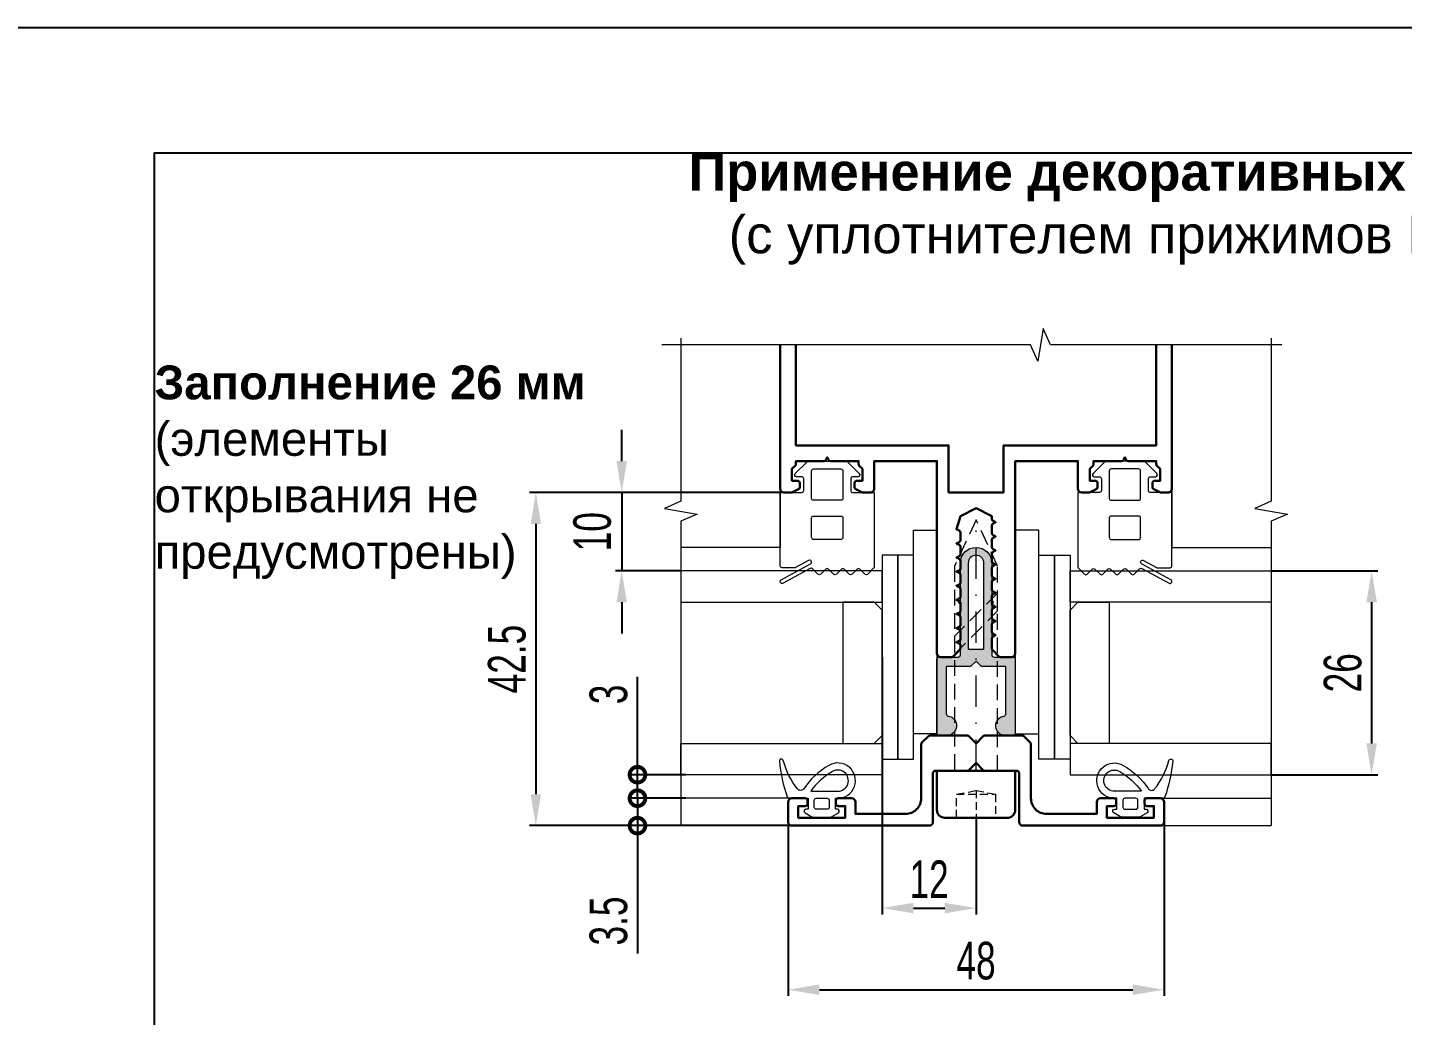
# Model space of a CAD drawing. Extents: x -37 to 8820, y -336 to 478.
# Drawn here: x 7569.9 to 7679.5, y 218.2 to 297 of the extents above; entities that cross this region are included whole.
import ezdxf

# ---------------------------------------------------------------- set-up
doc = ezdxf.new("R2010")
doc.units = 0
doc.header["$LTSCALE"] = 5
doc.linetypes.add('DASHDOT', pattern=[1, 0.5, -0.25, 0, -0.25])
doc.linetypes.add('HIDDEN', pattern=[0.375, 0.25, -0.125])
doc.layers.get('0').update_dxf_attribs({"linetype": 'CONTINUOUS', "lineweight": 30})
doc.layers.get('DEFPOINTS').update_dxf_attribs({"linetype": 'CONTINUOUS'})
for name, color, linetype, lineweight in [('1', 6, 'DASHDOT', 13), ('2', 3, 'HIDDEN', 13), ('3', 1, 'CONTINUOUS', 20), ('4', 160, 'CONTINUOUS', 18), ('Dimentions', 5, 'CONTINUOUS', 15), ('Glass', 5, 'CONTINUOUS', 20), ('Зигзаг', 1, 'CONTINUOUS', 15), ('Конструкции', 252, 'CONTINUOUS', 20), ('Подкладки', 1, 'CONTINUOUS', 20), ('Текстовый', 7, 'CONTINUOUS', 9), ('Уплотнители', 1, 'CONTINUOUS', 20), ('Штриховка', 1, 'CONTINUOUS', 5)]:
    doc.layers.add(name, color=color, linetype=linetype, lineweight=lineweight)
doc.layers.add('Скрытые', color=14, linetype='CONTINUOUS', plot=False)
doc.styles.add('3', font='RUSS.SHX', dxfattribs={"width": 0.7, "height": 3})
doc.styles.add('Каталожный', font='arial.ttf', dxfattribs={"height": 2.5})
doc.dimstyles.new('MX1_6', dxfattribs={"dimtxt": 3, "dimasz": 2.5, "dimexe": 0.5, "dimexo": 0, "dimgap": 0.8, "dimtad": 1, "dimlfac": 1.6, "dimdsep": 46, "dimtxsty": '3', "dimcen": 0, "dimclrd": 256, "dimclre": 256, "dimclrt": 256, "dimaunit": 1, "dimadec": 0, "dimazin": 0, "dimtfac": 1, "dimtmove": 0, "dimatfit": 1, "dimfxl": 1, "dimtvp": 1, "dimtolj": 1, "dimtzin": 0, "dimarcsym": 0})

# ---------------------------------------------------------------- blocks, each defined once
blk = doc.blocks.new('*D1075')
at = {"layer": 'DEFPOINTS', "color": 0, "linetype": 'Continuous', "transparency": 16777216}
for p in [(7669.069266161251, 253.6805151867728), (7669.069266161193, 237.4305151864154), (7677.076412672588, 237.4305151864154)]:
    blk.add_point(p, dxfattribs=at)
at = {"layer": 'Dimentions', "linetype": 'Continuous', "lineweight": -2, "transparency": 16777216}
for p, q in [((7669.069266161251, 253.6805151867728), (7677.576412672589, 253.6805151867728)), ((7677.076412672588, 251.1805151867728), (7677.076412672588, 239.9305151864154)), ((7669.069266161193, 237.4305151864154), (7677.576412672589, 237.4305151864154))]:
    blk.add_line(p, q, dxfattribs=at)
at = {"layer": 'Dimentions', "linetype": 'Continuous', "transparency": 16777216}
for points in [[(7676.659746005921, 251.1805151867728), (7677.493079339256, 251.1805151867728), (7677.076412672588, 253.6805151867728)], [(7676.659746005921, 239.9305151864154), (7677.493079339256, 239.9305151864154), (7677.076412672588, 237.4305151864154)]]:
    blk.add_solid(points, dxfattribs=at)
at = {"layer": 'Dimentions', "linetype": 'Continuous', "transparency": 16777216, "insert": (7674.776412672587, 245.5555151865919), "char_height": 3, "attachment_point": 5, "rotation": 90, "style": '3'}
blk.add_mtext('\\A1;26', dxfattribs=at)
blk = doc.blocks.new('*D1076')
at = {"layer": 'DEFPOINTS', "color": 0, "linetype": 'Continuous', "transparency": 16777216}
for p in [(7629.899151404611, 259.9305151867719), (7617.256969880942, 253.6805151867728), (7621.979036647968, 253.6805151867728)]:
    blk.add_point(p, dxfattribs=at)
at = {"layer": 'Dimentions', "linetype": 'Continuous', "lineweight": -2, "transparency": 16777216}
for p, q in [((7617.256969880942, 262.4305151867719), (7617.256969880942, 264.9305151867719)), ((7629.899151404611, 259.9305151867719), (7616.756969880942, 259.9305151867719)), ((7617.256969880942, 259.9305151867719), (7617.256969880942, 253.6805151867728)), ((7621.979036647968, 253.6805151867728), (7616.756969880942, 253.6805151867728)), ((7617.256969880942, 251.1805151867728), (7617.256969880942, 248.6805151867728))]:
    blk.add_line(p, q, dxfattribs=at)
at = {"layer": 'Dimentions', "linetype": 'Continuous', "transparency": 16777216}
for points in [[(7616.840303214274, 262.4305151867719), (7617.673636547609, 262.4305151867719), (7617.256969880942, 259.9305151867719)], [(7616.840303214274, 251.1805151867728), (7617.673636547609, 251.1805151867728), (7617.256969880942, 253.6805151867728)]]:
    blk.add_solid(points, dxfattribs=at)
at = {"layer": 'Dimentions', "linetype": 'Continuous', "transparency": 16777216, "insert": (7614.914112738084, 256.8055151867702), "char_height": 3, "attachment_point": 5, "rotation": 90, "style": '3'}
blk.add_mtext('\\A1;10', dxfattribs=at)
blk = doc.blocks.new('*D1077')
at = {"layer": 'DEFPOINTS', "color": 0, "linetype": 'Continuous', "transparency": 16777216}
for p in [(7619.987371581484, 259.9305151867719), (7610.409589917664, 233.3680151867737), (7621.979036647967, 233.3680151867737)]:
    blk.add_point(p, dxfattribs=at)
at = {"layer": 'Dimentions', "linetype": 'Continuous', "lineweight": -2, "transparency": 16777216}
for p, q in [((7619.987371581484, 259.9305151867719), (7609.909589917664, 259.9305151867719)), ((7610.409589917664, 257.4305151867719), (7610.409589917664, 235.8680151867737)), ((7621.979036647967, 233.3680151867737), (7609.909589917664, 233.3680151867737))]:
    blk.add_line(p, q, dxfattribs=at)
at = {"layer": 'Dimentions', "linetype": 'Continuous', "transparency": 16777216}
for points in [[(7609.992923250998, 257.4305151867719), (7610.826256584331, 257.4305151867719), (7610.409589917664, 259.9305151867719)], [(7609.992923250998, 235.8680151867737), (7610.826256584331, 235.8680151867737), (7610.409589917664, 233.3680151867737)]]:
    blk.add_solid(points, dxfattribs=at)
at = {"layer": 'Dimentions', "linetype": 'Continuous', "transparency": 16777216, "insert": (7608.109589917663, 246.6492651867706), "char_height": 3, "attachment_point": 5, "rotation": 90, "style": '3'}
blk.add_mtext('\\A1;42.5', dxfattribs=at)
blk = doc.blocks.new('*D1103')
at = {"layer": 'DEFPOINTS', "color": 0, "linetype": 'Continuous', "transparency": 16777216}
for p in [(7638.024151404606, 246.8055151867709), (7645.524151404488, 233.9930151866408), (7645.524151404488, 226.7954271221586)]:
    blk.add_point(p, dxfattribs=at)
at = {"layer": 'Dimentions', "linetype": 'Continuous', "lineweight": -2, "transparency": 16777216}
for p, q in [((7638.024151404606, 246.8055151867709), (7638.024151404606, 226.2954271221586)), ((7645.524151404488, 233.9930151866408), (7645.524151404488, 226.2954271221586)), ((7640.524151404607, 226.7954271221586), (7643.024151404488, 226.7954271221586))]:
    blk.add_line(p, q, dxfattribs=at)
at = {"layer": 'Dimentions', "linetype": 'Continuous', "transparency": 16777216}
for points in [[(7640.524151404607, 227.2120937888252), (7640.524151404607, 226.3787604554919), (7638.024151404606, 226.7954271221586)], [(7643.024151404488, 227.2120937888252), (7643.024151404488, 226.3787604554919), (7645.524151404488, 226.7954271221586)]]:
    blk.add_solid(points, dxfattribs=at)
at = {"layer": 'Dimentions', "linetype": 'Continuous', "transparency": 16777216, "insert": (7641.774151404547, 229.0954271221586), "char_height": 3, "attachment_point": 5, "style": '3'}
blk.add_mtext('\\A1;12', dxfattribs=at)
blk = doc.blocks.new('_DotSmall')
at = {"color": 0, "linetype": 'ByBlock', "const_width": 0.5}
blk.add_lwpolyline([(-0.0625, 0, 1), (0.0625, 0, 1)], format="xyb", close=True, dxfattribs=at)
blk = doc.blocks.new('*D333')
at = {"layer": 'DEFPOINTS', "color": 0, "linetype": 'Continuous', "transparency": 16777216}
for p in [(7622.368917563155, 235.5555151867687), (7618.514314438619, 233.3680151866419), (7630.836651404418, 233.3680151866419)]:
    blk.add_point(p, dxfattribs=at)
at = {"layer": 'Dimentions', "linetype": 'Continuous', "lineweight": -2, "transparency": 16777216}
for p, q in [((7618.514314438619, 235.5555151867687), (7618.514314438619, 238.0555151867687)), ((7622.368917563155, 235.5555151867687), (7618.014314438617, 235.5555151867687)), ((7618.514314438619, 235.5555151867687), (7618.514314438619, 233.3680151866419)), ((7630.836651404418, 233.3680151866419), (7618.014314438617, 233.3680151866419)), ((7618.514314438619, 233.3680151866419), (7618.514314438619, 223.1680151866419))]:
    blk.add_line(p, q, dxfattribs=at)
at = {"layer": 'Dimentions', "linetype": 'Continuous', "lineweight": -2, "transparency": 16777216, "xscale": 2.5, "yscale": 2.5, "zscale": 2.5}
for p, rotation in [((7618.514314438619, 235.5555151867687), 270), ((7618.514314438619, 233.3680151866419), 90)]:
    blk.add_blockref('_DotSmall', p, dxfattribs=dict(at, rotation=rotation))
at = {"layer": 'Dimentions', "linetype": 'Continuous', "transparency": 16777216, "insert": (7616.214314438616, 225.7680151866396), "char_height": 3, "attachment_point": 5, "rotation": 90, "style": '3'}
blk.add_mtext('\\A1;3.5', dxfattribs=at)
blk = doc.blocks.new('*D334')
at = {"layer": 'DEFPOINTS', "color": 0, "linetype": 'Continuous', "transparency": 16777216}
for p in [(7660.524151404434, 233.6805151866418), (7630.524151404789, 233.3680151866336), (7660.524151404434, 220.2888636511364)]:
    blk.add_point(p, dxfattribs=at)
at = {"layer": 'Dimentions', "linetype": 'Continuous', "lineweight": -2, "transparency": 16777216}
for p, q in [((7660.524151404434, 233.6805151866418), (7660.524151404434, 219.7888636511363)), ((7630.524151404789, 233.3680151866336), (7630.524151404789, 219.7888636511363)), ((7633.024151404788, 220.2888636511364), (7658.024151404434, 220.2888636511364))]:
    blk.add_line(p, q, dxfattribs=at)
at = {"layer": 'Dimentions', "linetype": 'Continuous', "transparency": 16777216}
for points in [[(7633.024151404788, 220.705530317803), (7633.024151404788, 219.8721969844697), (7630.524151404789, 220.2888636511364)], [(7658.024151404434, 220.705530317803), (7658.024151404434, 219.8721969844697), (7660.524151404434, 220.2888636511364)]]:
    blk.add_solid(points, dxfattribs=at)
at = {"layer": 'Dimentions', "linetype": 'Continuous', "transparency": 16777216, "insert": (7645.524151404611, 222.5888636511363), "char_height": 3, "attachment_point": 5, "style": '3'}
blk.add_mtext('\\A1;48', dxfattribs=at)
blk = doc.blocks.new('*D335')
at = {"layer": 'DEFPOINTS', "color": 0, "linetype": 'Continuous', "transparency": 16777216}
for p in [(7622.368917563223, 237.430515186289), (7618.514314438596, 235.5555151866455), (7622.368917563164, 235.5555151866455)]:
    blk.add_point(p, dxfattribs=at)
at = {"layer": 'Dimentions', "linetype": 'Continuous', "lineweight": -2, "transparency": 16777216}
for p, q in [((7618.514314438596, 237.430515186289), (7618.514314438596, 245.2305151864144)), ((7622.368917563223, 237.430515186289), (7618.014314438596, 237.430515186289)), ((7618.514314438596, 235.5555151866455), (7618.514314438596, 237.430515186289)), ((7622.368917563164, 235.5555151866455), (7618.014314438596, 235.5555151866455)), ((7618.514314438596, 235.5555151866455), (7618.514314438596, 233.0555151866455))]:
    blk.add_line(p, q, dxfattribs=at)
at = {"layer": 'Dimentions', "linetype": 'Continuous', "lineweight": -2, "transparency": 16777216, "xscale": 2.5, "yscale": 2.5, "zscale": 2.5}
for p, rotation in [((7618.514314438596, 237.430515186289), 270), ((7618.514314438596, 235.5555151866455), 90)]:
    blk.add_blockref('_DotSmall', p, dxfattribs=dict(at, rotation=rotation))
at = {"layer": 'Dimentions', "linetype": 'Continuous', "transparency": 16777216, "insert": (7616.214314438595, 243.8305151864122), "char_height": 3, "attachment_point": 5, "rotation": 90, "style": '3'}
blk.add_mtext('\\A1;3', dxfattribs=at)

msp = doc.modelspace()

# ---------------------------------------------------------------- hatches: boundary and pattern name
at = {"layer": 'Штриховка'}
h = msp.add_hatch(color=256, dxfattribs=at)
h.dxf.hatch_style = 1
edge = h.paths.add_edge_path(flags=16)
edge.add_line((7646.149151404607, 247.4305151867727), (7646.149151404607, 254.3055151867727))
edge.add_arc((7645.524151404607, 254.3055151867727), 0.625, 0, 180)
edge.add_line((7644.899151404607, 254.3055151867727), (7644.899151404607, 247.4305151867727))
edge.add_line((7644.899151404607, 247.4305151867727), (7646.149151404607, 247.4305151867727))
edge = h.paths.add_edge_path()
edge.add_arc((7643.180401404606, 241.3367651867714), 0.7812499999988728, -90, 80.71820091337872, ccw=False)
edge.add_line((7643.180401404606, 240.5555151867727), (7642.586651404606, 240.5555151867727))
edge.add_arc((7642.586651404606, 240.7430151867727), 0.1875, 180, 270, ccw=False)
edge.add_line((7642.399151404607, 240.7430151867727), (7642.399151404607, 246.6180151867727))
edge.add_arc((7642.586651404606, 246.6180151867727), 0.1875, 90, 180, ccw=False)
edge.add_line((7642.586651404606, 246.8055151867727), (7644.086651404606, 246.8055151867727))
edge.add_arc((7644.086651404606, 246.9930151867727), 0.1875, 270, 360)
edge.add_line((7644.274151404606, 246.9930151867727), (7644.274151404606, 251.0555151867727))
edge.add_arc((7644.274151404606, 251.1805151867727), 0.125, 90, 270, ccw=False)
edge.add_line((7644.274151404606, 251.3055151867727), (7644.274151404606, 254.3055151867727))
edge.add_arc((7645.524151404607, 254.3055151867727), 1.25, 0, 180, ccw=False)
edge.add_line((7646.774151404606, 254.3055151867727), (7646.774151404606, 251.3055151867727))
edge.add_arc((7646.774151404606, 251.1805151867727), 0.125, -90, 90, ccw=False)
edge.add_line((7646.774151404606, 251.0555151867727), (7646.774151404606, 246.9930151867727))
edge.add_arc((7646.961651404606, 246.9930151867727), 0.1875, 180, 270)
edge.add_line((7646.961651404606, 246.8055151867727), (7648.461651404606, 246.8055151867727))
edge.add_arc((7648.461651404606, 246.6180151867718), 0.1875000000009095, -2.779074748104904e-10, 90, ccw=False)
edge.add_line((7648.649151404606, 246.6180151867709), (7648.649151404606, 240.7430151867727))
edge.add_arc((7648.461651404606, 240.7430151867727), 0.1875, -90, 0, ccw=False)
edge.add_line((7648.461651404606, 240.5555151867727), (7647.867901404606, 240.5555151867727))
edge.add_arc((7647.867901404606, 241.3367651867714), 0.7812499999986358, 99.28179908675298, 270, ccw=False)
edge.add_arc((7647.711651404607, 242.2928313455707), 0.1875000000015088, 279.2817990863297, 360.000000000139)
edge.add_line((7647.899151404607, 242.2928313455711), (7647.899151404607, 246.0555151867727))
edge.add_line((7647.899151404607, 246.0555151867727), (7646.03931644755, 246.0555151867727))
edge.add_arc((7646.039316447548, 246.2430151867713), 0.1874999999986357, 225.0000000004913, 270.0000000005558, ccw=False)
edge.add_line((7645.906733926079, 246.1104326652992), (7645.524151404607, 246.4930151867727))
edge.add_line((7645.524151404607, 246.4930151867727), (7645.141568883133, 246.1104326652992))
edge.add_arc((7645.008986361661, 246.2430151867713), 0.1874999999992277, 270, 314.9999999999017, ccw=False)
edge.add_line((7645.008986361661, 246.0555151867727), (7643.149151404607, 246.0555151867727))
edge.add_line((7643.149151404607, 246.0555151867727), (7643.149151404607, 242.2928313455711))
edge.add_arc((7643.336651404607, 242.2928313455693), 0.1875, 179.9999999994441, 260.7182009130545)

# ---------------------------------------------------------------- linework, layer by layer
msp.add_lwpolyline([(7629.899151404611, 271.6943433046456), (7629.899151404607, 260.2430151867718, 0.4142135623729827), (7630.211651404606, 259.9305151867718), (7630.792388658825, 259.9305151867704, 0.1164338214658029), (7630.876241207982, 259.9503100884592), (7631.358003953763, 260.1911914613495, 0.2840790438402298), (7631.461651404606, 260.3588965596616), (7631.461651404606, 260.6805151867709, 0.4142135623732223), (7631.274151404608, 260.8680151867704), (7630.836651404607, 260.8680151867704), (7630.836651404607, 261.8055151867704), (7631.094233926079, 262.0630977082444, 0.1989123673795694), (7631.149151404606, 262.1956802297157), (7631.149151404606, 262.4305151867727), (7633.377020031716, 262.4305151867727, 0.2840790438404208), (7633.544725130026, 262.5341626376169), (7633.649151404604, 262.7430151867727), (7633.753577679185, 262.5341626376169, 0.2840790438404208), (7633.921282777496, 262.4305151867727), (7636.149151404606, 262.4305151867727), (7636.149151404606, 262.1956802297157, 0.1989123673792317), (7636.204068883135, 262.0630977082444), (7636.461651404606, 261.8055151867704), (7636.461651404606, 260.8680151867704), (7636.024151404606, 260.8680151867704, 0.4142135623734946), (7635.836651404606, 260.6805151867709), (7635.836651404606, 260.3588965596616, 0.2840790438401885), (7635.940298855452, 260.1911914613495), (7636.422061601232, 259.9503100884592, 0.1164338214657406), (7636.505914150387, 259.9305151867704), (7637.086651404607, 259.9305151867704, 0.4142135623731739), (7637.399151404607, 260.2430151867704), (7637.399151404607, 262.4305151867718), (7642.399151404605, 262.4305151867704), (7642.399151404607, 247.1180151867727, 0.4142135623730951), (7642.711651404606, 246.8055151867727), (7643.571486361661, 246.8055151867727, 0.1989123673796377), (7643.704068883133, 246.8604326653001), (7644.219233926079, 247.3755977082444, 0.1989123673796765), (7644.274151404606, 247.5081802297179), (7644.274151404606, 247.7208838138815, 0.2840790438404128), (7644.170503953761, 247.8885889121946), (7643.961651404606, 247.9930151867713), (7644.170503953761, 248.0974414613504, 0.2840790438404123), (7644.274151404606, 248.2651465596634), (7644.274151404606, 248.8458838138811, 0.2840790438404123), (7644.170503953761, 249.0135889121941), (7643.961651404606, 249.1180151867723), (7644.170503953761, 249.2224414613499, 0.2840790438404123), (7644.274151404606, 249.390146559663), (7644.274151404606, 249.970883813882, 0.2840790438404123), (7644.170503953761, 250.1385889121936), (7643.961651404606, 250.2430151867727), (7644.170503953761, 250.3474414613495, 0.2840790438404123), (7644.274151404606, 250.5151465596625), (7644.274151404606, 251.0958838138815, 0.2840790438404123), (7644.170503953761, 251.2635889121932), (7643.961651404606, 251.3680151867723), (7644.170503953761, 251.4724414613504, 0.2840790438404123), (7644.274151404606, 251.6401465596621), (7644.274151404606, 252.220883813882, 0.2840790438404123), (7644.170503953761, 252.3885889121941), (7643.961651404606, 252.4930151867718), (7644.170503953761, 252.5974414613509, 0.2840790438404123), (7644.274151404606, 252.765146559663), (7644.274151404606, 253.3458838138815, 0.2840790438404123), (7644.170503953761, 253.5135889121946), (7643.961651404606, 253.6180151867713), (7644.170503953761, 253.7224414613504, 0.2840790438404123), (7644.274151404606, 253.8901465596634), (7644.274151404606, 254.4708838138811, 0.2840790438404123), (7644.170503953761, 254.6385889121941), (7643.961651404606, 254.7430151867723), (7644.170503953761, 254.84744146135, 0.2840790438403665), (7644.274151404606, 255.015146559663), (7644.274151404606, 255.595883813882, 0.2840790438404128), (7644.170503953761, 255.7635889121936), (7643.961651404606, 255.8680151867727), (7644.170503953761, 255.9724414613495, 0.2840790438404123), (7644.274151404606, 256.1401465596625), (7644.274151404606, 256.7208838138815, 0.2840790438404123), (7644.170503953761, 256.8885889121932), (7643.961651404606, 256.9930151867723), (7644.274151404606, 258.0555151867727), (7645.524151404607, 258.6805151867727), (7646.774151404606, 258.0555151867727), (7646.774151404606, 257.827646559663, 0.2840790438404123), (7646.877798855449, 257.6599414613499), (7647.086651404606, 257.5555151867722), (7646.877798855449, 257.4510889121941, 0.2840790438404123), (7646.774151404606, 257.2833838138811), (7646.774151404606, 256.7026465596634, 0.2840790438404123), (7646.877798855449, 256.5349414613504), (7647.086651404606, 256.4305151867714), (7646.877798855449, 256.3260889121945, 0.2840790438404123), (7646.774151404606, 256.1583838138815), (7646.774151404606, 255.577646559663, 0.2840790438404128), (7646.877798855449, 255.4099414613509), (7647.086651404606, 255.3055151867718), (7646.877798855449, 255.2010889121941, 0.2840790438404123), (7646.774151404606, 255.033383813882), (7646.774151404606, 254.4526465596621, 0.2840790438404123), (7646.877798855449, 254.2849414613504), (7647.086651404606, 254.1805151867722), (7646.877798855449, 254.0760889121932, 0.2840790438404123), (7646.774151404606, 253.9083838138815), (7646.774151404606, 253.3276465596625, 0.2840790438404123), (7646.877798855449, 253.1599414613495), (7647.086651404606, 253.0555151867727), (7646.877798855449, 252.9510889121937, 0.2840790438404123), (7646.774151404606, 252.783383813882), (7646.774151404606, 252.202646559663, 0.2840790438404123), (7646.877798855449, 252.0349414613499), (7647.086651404606, 251.9305151867722), (7646.877798855449, 251.8260889121941, 0.2840790438404123), (7646.774151404606, 251.6583838138811), (7646.774151404606, 251.0776465596634, 0.2840790438404123), (7646.877798855449, 250.9099414613504), (7647.086651404606, 250.8055151867714), (7646.877798855449, 250.7010889121946, 0.2840790438404123), (7646.774151404606, 250.5333838138815), (7646.774151404606, 249.952646559663, 0.2840790438404123), (7646.877798855449, 249.7849414613508), (7647.086651404606, 249.6805151867718), (7646.877798855449, 249.5760889121941, 0.2840790438404123), (7646.774151404606, 249.408383813882), (7646.774151404606, 248.8276465596621, 0.2840790438404123), (7646.877798855449, 248.6599414613504), (7647.086651404606, 248.5555151867723), (7646.877798855449, 248.4510889121932, 0.2840790438404123), (7646.774151404606, 248.2833838138824), (7646.774151404606, 247.5081802297179, 0.1989123673796742), (7646.829068883133, 247.3755977082444), (7647.344233926078, 246.8604326653001, 0.1989123673796432), (7647.476816447552, 246.8055151867727), (7648.336651404607, 246.8055151867727, 0.4142135623730951), (7648.649151404606, 247.1180151867727), (7648.649151404606, 262.4305151867718), (7653.649151404606, 262.4305151867718), (7653.649151404606, 260.2430151867727, 0.4142135623729784), (7653.961651404607, 259.9305151867727), (7654.542388658825, 259.9305151867727, 0.1164338214658029), (7654.626241207982, 259.9503100884592), (7655.108003953762, 260.1911914613509, 0.2840790438402298), (7655.211651404606, 260.3588965596625), (7655.211651404606, 260.6805151867722, 0.4142135623732223), (7655.024151404608, 260.8680151867727), (7654.586651404606, 260.8680151867727), (7654.586651404606, 261.8055151867727), (7654.844233926079, 262.0630977082444, 0.1989123673795694), (7654.899151404606, 262.1956802297179), (7654.899151404606, 262.4305151867795), (7657.127020031715, 262.4305151867795, 0.2840790438404208), (7657.294725130029, 262.5341626376237), (7657.399151404607, 262.7430151867795), (7657.503577679185, 262.5341626376237, 0.2840790438404208), (7657.671282777497, 262.4305151867795), (7659.899151404606, 262.4305151867795), (7659.899151404606, 262.1956802297179, 0.1989123673792317), (7659.954068883135, 262.0630977082444), (7660.211651404607, 261.8055151867727), (7660.211651404607, 260.8680151867727), (7659.774151404606, 260.8680151867727, 0.4142135623734946), (7659.586651404606, 260.6805151867722), (7659.586651404606, 260.3588965596625, 0.2840790438401885), (7659.690298855451, 260.1911914613495), (7660.172061601231, 259.9503100884592, 0.1164338214657406), (7660.255914150387, 259.9305151867727), (7660.836651404607, 259.9305151867727, 0.4142135623731739), (7661.149151404607, 260.2430151867727), (7661.149151404607, 271.6943433046461)], format="xyb")
msp.add_lwpolyline([(7631.149151404606, 271.6856304552591), (7631.149151404606, 263.6805151867727), (7643.336651404607, 263.6805151867727), (7643.336651404607, 259.9305151867727), (7647.711651404607, 259.9305151867727), (7647.711651404607, 263.6805151867727), (7659.899151404606, 263.6805151867727), (7659.899151404606, 271.6943433046456)])
msp.add_lwpolyline([(7660.524151404434, 233.6805151866418), (7660.524151404434, 235.2430151866418, 0.4142135623730951), (7660.211651404434, 235.5555151866417), (7659.149151404436, 235.5555151866417, 0.414213562372984), (7658.961651404434, 235.368015186649), (7658.961651404434, 235.1180151866436, 0.4142135623735113), (7659.149151404436, 234.9305151866417), (7659.711651404435, 234.9305151866417), (7659.711651404435, 233.9930151866417), (7655.961651404435, 233.9930151866417), (7655.961651404435, 234.9305151866417), (7656.524151404436, 234.9305151866417, 0.4142135623730118), (7656.711651404434, 235.1180151866436), (7656.711651404434, 235.368015186649, 0.4142135623730953), (7656.524151404436, 235.5555151866417), (7655.461651404434, 235.5555151866417, 0.4142135623730951), (7655.149151404434, 235.2430151866418), (7655.149151404434, 234.3055151866417), (7651.149151404425, 234.3055151866417, -0.4142135623731159), (7649.899151404425, 235.5555151866417), (7649.899151404425, 239.8528501437056, 0.1989123673797478), (7649.844233925897, 239.9854326651791), (7649.329068882953, 240.5005977081225, 0.1989123673796656), (7649.196486361479, 240.5555151866508), (7646.22681644737, 240.5555151866417, 0.1989123673795422), (7646.094233925897, 240.5005977081225), (7645.524151404424, 239.9305151866418), (7644.954068882967, 240.5005977081135, 0.1989123673826232), (7644.821486361493, 240.5555151866417), (7641.85181644737, 240.5555151866417, 0.198912367379344), (7641.719233925896, 240.5005977081135), (7641.204068882951, 239.98543266517, 0.1989123673798858), (7641.149151404423, 239.8528501436965), (7641.149151404424, 235.5555151866417, -0.41421356237312), (7639.899151404425, 234.3055151866417), (7635.899151404413, 234.3055151866417), (7635.899151404413, 235.2430151866418, 0.4142135623730951), (7635.586651404413, 235.5555151866417), (7634.524151404413, 235.5555151866417, 0.414213562373095), (7634.336651404414, 235.368015186649), (7634.336651404414, 235.1180151866436, 0.4142135623730951), (7634.524151404413, 234.9305151866417), (7635.086651404414, 234.9305151866417), (7635.086651404414, 233.9930151866417), (7631.336651404414, 233.9930151866417), (7631.336651404414, 234.9305151866417), (7631.899151404414, 234.9305151866417, 0.4142135623737332), (7632.086651404414, 235.1180151866436), (7632.086651404414, 235.368015186649, 0.4142135623730951), (7631.899151404414, 235.5555151866417), (7630.836651404414, 235.5555151866417, 0.4142135623730951), (7630.524151404414, 235.2430151866418), (7630.524151404414, 233.6805151866418, 0.4142135623730951), (7630.836651404414, 233.3680151866417), (7641.774151404414, 233.3680151866417, 0.4142135623730951), (7642.086651404413, 233.6805151866418), (7642.086651404413, 237.555515186649, -0.4142135623731228), (7642.274151404413, 237.7430151866418), (7644.821486361492, 237.7430151866418, 0.1989123673825247), (7644.954068882967, 237.7979326651791), (7645.524151404424, 238.3680151866418), (7646.094233925897, 237.7979326651701, 0.198912367379658), (7646.226816447368, 237.7430151866418), (7648.774151404436, 237.7430151866418, -0.4142135623731784), (7648.961651404434, 237.555515186649), (7648.961651404434, 233.6805151866418, 0.4142135623730951), (7649.274151404434, 233.3680151866417), (7660.211651404434, 233.3680151866417, 0.4142135623730951)], format="xyb", close=True)
at = {"ltscale": 5}
msp.add_lwpolyline([(7642.399151404489, 234.6180151866408), (7642.399151404489, 237.7430151866408), (7648.649151404488, 237.7430151866408), (7648.649151404488, 234.6180151866408, -0.4142135623730951), (7648.024151404489, 233.9930151866408), (7643.024151404488, 233.9930151866408, -0.4142135623730951)], format="xyb", close=True, dxfattribs=at)
at = {"layer": '1'}
msp.add_line((7645.524151404607, 237.7430151866395), (7645.524151404607, 257.7430151866413), dxfattribs=at)
at = {"layer": '2', "linetype": 'HIDDEN', "ltscale": 0.5}
msp.add_line((7645.524151404488, 236.1805151866408), (7645.524151404488, 233.9930151866408), dxfattribs=at)
at = {"layer": '2'}
for points in [[(7647.242901404425, 237.7430151866408), (7647.242901404425, 254.0571439170165), (7645.524151404424, 257.7430151866408), (7643.805401404425, 254.0571439170165), (7643.805401404425, 237.7430151866408)], [(7643.805401404425, 247.0462780546638), (7647.242901404425, 250.4837780546639), (7647.242901404425, 251.9160697213299), (7643.805401404425, 248.4785697213299)]]:
    msp.add_lwpolyline(points, close=True, dxfattribs=at)
at = {"layer": '2', "linetype": 'HIDDEN', "ltscale": 0.5}
for points in [[(7643.961651404488, 235.8680151866372), (7645.524151404488, 236.1805151866408), (7647.086651404489, 235.8680151866372)], [(7643.961651404488, 233.9930151866408), (7643.961651404488, 235.8680151866372), (7647.086651404489, 235.8680151866372), (7647.086651404489, 233.9930151866408)]]:
    msp.add_lwpolyline(points, dxfattribs=at)
at = {"layer": '3'}
for points in [[(7629.837415110498, 238.5088355105442, 0.0585143583531297), (7630.461776948824, 235.6607342447217, 0.319802287733537), (7630.609458719765, 235.5555151866399), (7632.117901404412, 235.5555151866399), (7632.117901404412, 234.6805151866399), (7631.961651404411, 234.6805151866399, 0.7673269879788985), (7631.883526404412, 234.3889487172989), (7632.424792281779, 234.076448717299, 0.1316524975874052), (7632.502917281779, 234.0555151866399), (7633.920385527048, 234.0555151866399, 0.1316524975873894), (7633.998510527049, 234.076448717299), (7634.539776404412, 234.3889487172989, 0.76732698797897), (7634.461651404412, 234.6805151866399), (7634.305401404411, 234.6805151866399), (7634.305401404411, 235.5555151866399), (7634.492901404415, 235.5555151866399, 1.306311664177896), (7633.784220398749, 238.1763887063824, 0.1106676869688297), (7631.781759135503, 236.3161126516559, -0.5052067880048502), (7631.278940069255, 236.299294637626, -0.102409735857285), (7630.14388348656, 238.5644954410611, 0.9223452092980485)], [(7661.210887698714, 238.5088355105442, -0.0585143583531297), (7660.586525860387, 235.6607342447217, -0.319802287733537), (7660.438844089449, 235.5555151866399), (7658.930401404795, 235.5555151866399), (7658.930401404795, 234.6805151866399), (7659.086651404796, 234.6805151866399, -0.7673269879788985), (7659.164776404796, 234.3889487172989), (7658.623510527433, 234.076448717299, -0.1316524975874052), (7658.545385527432, 234.0555151866399), (7657.127917282162, 234.0555151866399, -0.1316524975873894), (7657.049792282162, 234.076448717299), (7656.508526404796, 234.3889487172989, -0.76732698797897), (7656.586651404795, 234.6805151866399), (7656.742901404796, 234.6805151866399), (7656.742901404796, 235.5555151866399), (7656.555401404796, 235.5555151866399, -1.306311664177896), (7657.264082410462, 238.1763887063824, -0.1106676869688297), (7659.266543673709, 236.3161126516559, 0.5052067880048502), (7659.769362739954, 236.299294637626, 0.102409735857285), (7660.904419322651, 238.5644954410611, -0.9223452092980485)], [(7634.492901404415, 236.1180151866399, 1.306311664178032), (7634.067692801017, 237.6905392984856, 0.1041185713647442), (7632.330396771275, 236.1180151866399)], [(7656.555401404798, 236.1180151866404, -1.306311664178032), (7656.980610008194, 237.6905392984856, -0.1041185713647442), (7658.717906037937, 236.1180151866404)], [(7632.774151404416, 235.5555151866399), (7633.649151404416, 235.5555151866399, -0.4142135623730951), (7633.805401404416, 235.3992651866399), (7633.805401404416, 234.8367651866399, -0.4142135623730951), (7633.649151404416, 234.6805151866399), (7632.774151404416, 234.6805151866399, -0.4142135623730951), (7632.617901404415, 234.8367651866399), (7632.617901404415, 235.3992651866399, -0.4142135623730951)], [(7658.274151404798, 235.5555151866408), (7657.399151404797, 235.5555151866408, 0.4142135623730951), (7657.242901404798, 235.3992651866408), (7657.242901404798, 234.8367651866404, 0.4142135623730951), (7657.399151404797, 234.6805151866404), (7658.274151404798, 234.6805151866404, 0.4142135623730951), (7658.430401404797, 234.8367651866404), (7658.430401404797, 235.3992651866408, 0.4142135623730951)]]:
    msp.add_lwpolyline(points, format="xyb", close=True, dxfattribs=at)
at = {"layer": '4'}
for points in [[(7621.979036647964, 239.9305151864699), (7638.024151404929, 239.930515186775), (7638.024151404987, 237.4305151867204), (7621.979036648022, 237.4305151864153)], [(7669.069266161248, 239.9305151864699), (7653.024151404284, 239.930515186775), (7653.024151404226, 237.4305151867204), (7669.069266161191, 237.4305151864153)]]:
    msp.add_lwpolyline(points, close=True, dxfattribs=at)
at = {"layer": 'Glass'}
for points in [[(7621.979036647964, 251.1805151867727), (7638.024151404606, 251.1805151867727), (7638.024151404606, 253.6805151867727), (7621.979036647964, 253.6805151867727)], [(7669.069266161248, 251.1805151867727), (7653.024151404608, 251.1805151867727), (7653.024151404608, 253.6805151867727), (7669.069266161248, 253.6805151867727)]]:
    msp.add_lwpolyline(points, dxfattribs=at)
for points in [[(7638.024151404929, 240.555515186775), (7638.024151404604, 250.5555151867727), (7637.399151404605, 251.1805151867727), (7634.899151404605, 251.1805151867727), (7634.899151404929, 239.930515186775), (7637.399151404927, 239.930515186775)], [(7653.024151404284, 240.555515186775), (7653.024151404608, 250.5555151867727), (7653.649151404609, 251.1805151867727), (7656.149151404608, 251.1805151867727), (7656.149151404284, 239.930515186775), (7653.649151404285, 239.930515186775)]]:
    msp.add_lwpolyline(points, close=True, dxfattribs=at)
at = {"layer": 'Зигзаг'}
for points in [[(7669.909002061896, 271.6943433046456), (7651.466774777124, 271.6943433046456), (7650.885924806329, 273.0122397358262), (7650.450287328233, 270.3995399030612), (7649.867790381027, 271.6943433046456), (7620.468437219063, 271.6943433046456)], [(7621.979036647964, 272.2338177948216), (7621.979036647964, 259.2310587119471), (7620.661140216784, 258.650208741152), (7623.273840049549, 258.2145712630552), (7621.979036647964, 257.6320743158515), (7621.979036647964, 233.3680151867736)], [(7669.069266161248, 272.2338177948216), (7669.069266161248, 259.2310587119471), (7667.751369730068, 258.650208741152), (7670.364069562833, 258.2145712630552), (7669.069266161248, 257.6320743158515), (7669.069266161248, 233.3680151867736)]]:
    msp.add_lwpolyline(points, dxfattribs=at)
at = {"layer": 'Конструкции'}
for p, q in [((7630.836651404415, 235.5555151866399), (7621.979036647964, 235.5555151867727)), ((7660.211651404434, 235.5555151866399), (7669.069266161248, 235.5555151867727)), ((7630.524151404779, 233.3680151866454), (7621.979036647963, 233.3680151867736)), ((7660.524151404434, 233.3680151866454), (7669.06926616125, 233.3680151867736))]:
    msp.add_line(p, q, dxfattribs=at)
for points in [[(7629.899151404611, 271.6943433046456), (7629.899151404611, 255.5555151867718), (7621.979036647964, 255.5555151867718)], [(7661.149151404604, 271.6943433046456), (7661.149151404604, 255.5555151867718), (7669.069266161248, 255.5555151867718)]]:
    msp.add_lwpolyline(points, dxfattribs=at)
at = {"layer": 'Подкладки'}
for points in [[(7642.399151404607, 240.6805151867727), (7640.524151404607, 240.6805151867727), (7640.524151404607, 256.9305151867727), (7642.399151404607, 256.9305151867727)], [(7648.649151404606, 240.6805151867727), (7650.524151404606, 240.6805151867727), (7650.524151404606, 256.9305151867727), (7648.649151404606, 256.9305151867727)], [(7639.274151404606, 254.9305151867727), (7638.024151404606, 254.9305151867727), (7638.024151404606, 238.6805151867727), (7639.274151404606, 238.6805151867727)], [(7640.524151404607, 254.9305151867727), (7639.274151404606, 254.9305151867727), (7639.274151404606, 238.6805151867727), (7640.524151404607, 238.6805151867727)], [(7650.524151404606, 254.9305151867727), (7651.774151404606, 254.9305151867727), (7651.774151404606, 238.6805151867727), (7650.524151404606, 238.6805151867727)], [(7651.774151404606, 254.9305151867727), (7653.024151404607, 254.9305151867727), (7653.024151404607, 238.6805151867727), (7651.774151404606, 238.6805151867727)]]:
    msp.add_lwpolyline(points, close=True, dxfattribs=at)
for points in [[(7643.306409469122, 242.1077862825757, -0.9221128250760383), (7643.180401404606, 240.5555151867727), (7642.586651404606, 240.5555151867727, -0.4142135623730951), (7642.399151404607, 240.7430151867727), (7642.399151404607, 246.6180151867727, -0.4142135623731227), (7642.586651404606, 246.8055151867727), (7644.086651404606, 246.8055151867727, 0.4142135623730951), (7644.274151404606, 246.9930151867727), (7644.274151404606, 251.0555151867727, -0.9999999999999998), (7644.274151404606, 251.3055151867727), (7644.274151404606, 254.3055151867727, -0.9999999999999998), (7646.774151404606, 254.3055151867727), (7646.774151404606, 251.3055151867727, -0.9999999999999998), (7646.774151404606, 251.0555151867727), (7646.774151404606, 246.9930151867727, 0.4142135623730816), (7646.961651404606, 246.8055151867727), (7648.461651404606, 246.8055151867727, -0.4142135623730951), (7648.649151404606, 246.6180151867709), (7648.649151404606, 240.7430151867727, -0.4142135623731227), (7648.461651404606, 240.5555151867727), (7647.867901404606, 240.5555151867727, -0.9221128250760386), (7647.741893340089, 242.1077862825757, 0.3675231814697116), (7647.899151404607, 242.2928313455711), (7647.899151404607, 246.0555151867727), (7646.03931644755, 246.0555151867727, -0.1989123673797049), (7645.906733926079, 246.1104326652992), (7645.524151404607, 246.4930151867727), (7645.141568883133, 246.1104326652992, -0.1989123673796891), (7645.008986361661, 246.0555151867727), (7643.149151404607, 246.0555151867727), (7643.149151404607, 242.2928313455711, 0.3675231814697116)], [(7646.149151404607, 247.4305151867727), (7646.149151404607, 254.3055151867727, 0.9999999999999998), (7644.899151404607, 254.3055151867727), (7644.899151404607, 247.4305151867727)]]:
    msp.add_lwpolyline(points, format="xyb", close=True, dxfattribs=at)
at = {"layer": 'Скрытые', "linetype": 'Continuous'}
for points in [[(7560, 296.9999999999998), (7770, 296.9999999999998), (7770, -2.274e-13), (7560, -2.274e-13)], [(7580, 9.999999999999773), (7580, 286.9999999999998), (7745, 286.9999999999998), (7745, 9.999999999999773)]]:
    msp.add_lwpolyline(points, close=True, dxfattribs=at)
at = {"layer": 'Уплотнители'}
for points in [[(7632.168392405126, 254.5163766255644), (7631.123342633561, 253.949424473594, -0.1249127075951274), (7631.048833634075, 253.9305151867714), (7630.055401404607, 253.9305151867714, -0.4142135623730951), (7629.899151404607, 254.0867651867714), (7629.899151404607, 259.9305151867718), (7631.617901404607, 259.9305151867718, 0.4142135623730951), (7631.774151404606, 260.0867651867718), (7631.774151404606, 261.0242651867718, 0.4142135623730951), (7631.617901404607, 261.1805151867718), (7631.211651404607, 261.1805151867718, -0.6685866648355308), (7631.10129068242, 261.4473751930925), (7632.040908318758, 262.3848751930925, -0.1986191920077108), (7632.151269040945, 262.4305151867718), (7635.147033768269, 262.4305151867718, -0.1986191920077108), (7635.257394490455, 262.3848751930925), (7636.197012126793, 261.4473751930925, -0.6685866648355308), (7636.086651404607, 261.1805151867718), (7635.680401404606, 261.1805151867718, 0.4142135623730951), (7635.524151404607, 261.0242651867718), (7635.524151404607, 260.0867651867718, 0.4142135623730951), (7635.680401404606, 259.9305151867718), (7637.399151404607, 259.9305151867718), (7637.399151404607, 253.9952360558771, -0.1989123673352296), (7637.353386839186, 253.8847506213349), (7636.884636839169, 253.4160006211562, -0.4142135619067498), (7636.663665970222, 253.4160006209802), (7636.259636837353, 253.8200297523874, 0.4142135619062114), (7636.038665968408, 253.8200297525639), (7635.634636837352, 253.4160006211575, -0.4142135619112548), (7635.413665968404, 253.4160006209838), (7635.009636837352, 253.8200297524034, 0.4142135618642613), (7634.788665968423, 253.8200297525952), (7634.384636837352, 253.4160006213053, -0.4142135623019411), (7634.163665968259, 253.416000621278), (7633.759636839169, 253.8200297519613, 0.4142135630358024), (7633.538665969796, 253.8200297517112), (7633.134636841496, 253.4160006213322, -0.4142135623730951), (7632.913665972374, 253.4160006213322), (7632.481625310695, 253.8480412810575, 0.3320760628224876), (7632.296630876901, 253.8748965594248), (7630.129910404088, 252.6994244735941, -0.9999999999999749), (7629.980892405125, 252.9741058999491), (7632.317410404088, 254.2416951992093, 0.9999999999999705)], [(7658.879910404088, 254.5163766255644), (7659.924960175652, 253.949424473594, 0.1249127075951274), (7659.999469175137, 253.9305151867714), (7660.992901404608, 253.9305151867714, 0.4142135623730951), (7661.149151404607, 254.0867651867714), (7661.149151404607, 259.9305151867718), (7659.430401404607, 259.9305151867718, -0.4142135623730951), (7659.274151404606, 260.0867651867718), (7659.274151404606, 261.0242651867718, -0.4142135623730951), (7659.430401404607, 261.1805151867718), (7659.836651404607, 261.1805151867718, 0.6685866648355308), (7659.947012126792, 261.4473751930925), (7659.007394490455, 262.3848751930925, 0.1986191920077108), (7658.897033768268, 262.4305151867718), (7655.901269040943, 262.4305151867718, 0.1986191920077108), (7655.79090831876, 262.3848751930925), (7654.85129068242, 261.4473751930925, 0.6685866648355308), (7654.961651404606, 261.1805151867718), (7655.367901404606, 261.1805151867718, -0.4142135623730951), (7655.524151404607, 261.0242651867718), (7655.524151404607, 260.0867651867718, -0.4142135623730951), (7655.367901404606, 259.9305151867718), (7653.649151404606, 259.9305151867718), (7653.649151404606, 253.9952360558771, 0.1989123673352296), (7653.694915970027, 253.8847506213349), (7654.163665970045, 253.4160006211562, 0.4142135619067498), (7654.384636838992, 253.4160006209802), (7654.788665971861, 253.8200297523874, -0.4142135619062114), (7655.009636840805, 253.8200297525639), (7655.413665971861, 253.4160006211575, 0.4142135619112548), (7655.634636840808, 253.4160006209838), (7656.03866597186, 253.8200297524034, -0.4142135618642613), (7656.259636840791, 253.8200297525952), (7656.663665971861, 253.4160006213053, 0.4142135623019411), (7656.884636840953, 253.416000621278), (7657.288665970046, 253.8200297519613, -0.4142135630358024), (7657.509636839417, 253.8200297517112), (7657.913665967718, 253.4160006213322, 0.4142135623730951), (7658.13463683684, 253.4160006213322), (7658.566677498519, 253.8480412810575, -0.3320760628224876), (7658.751671932312, 253.8748965594248), (7660.918392405125, 252.6994244735941, 0.9999999999999749), (7661.067410404088, 252.9741058999491), (7658.730892405126, 254.2416951992093, -0.9999999999999705)], [(7632.555401404606, 261.8055151867718), (7634.742901404607, 261.8055151867718, -0.4142135623730951), (7634.899151404606, 261.6492651867718), (7634.899151404606, 259.4617651867718, -0.4142135623730951), (7634.742901404607, 259.3055151867718), (7632.555401404606, 259.3055151867718, -0.4142135623730951), (7632.399151404607, 259.4617651867718), (7632.399151404607, 261.6492651867718, -0.4142135623730951)], [(7658.492901404606, 261.8055151867718), (7656.305401404607, 261.8055151867718, 0.4142135623730951), (7656.149151404607, 261.6492651867718), (7656.149151404607, 259.4617651867718, 0.4142135623730951), (7656.305401404607, 259.3055151867718), (7658.492901404606, 259.3055151867718, 0.4142135623730951), (7658.649151404607, 259.4617651867718), (7658.649151404607, 261.6492651867718, 0.4142135623730951)], [(7632.555401404606, 258.0555151867718), (7634.742901404607, 258.0555151867718, -0.4142135623730951), (7634.899151404606, 257.8992651867718), (7634.899151404606, 256.3367651867718, -0.4142135623730951), (7634.742901404607, 256.1805151867718), (7632.555401404606, 256.1805151867718, -0.4142135623730951), (7632.399151404607, 256.3367651867718), (7632.399151404607, 257.8992651867718, -0.4142135623730951)], [(7658.492901404606, 258.0555151867718), (7656.305401404607, 258.0555151867718, 0.4142135623730951), (7656.149151404607, 257.8992651867718), (7656.149151404607, 256.3367651867718, 0.4142135623730951), (7656.305401404607, 256.1805151867718), (7658.492901404606, 256.1805151867718, 0.4142135623730951), (7658.649151404607, 256.3367651867718), (7658.649151404607, 257.8992651867718, 0.4142135623730951)]]:
    msp.add_lwpolyline(points, format="xyb", close=True, dxfattribs=at)

# ---------------------------------------------------------------- texts
at = {"layer": 'Текстовый', "linetype": 'Continuous', "attachment_point": 1, "style": 'Каталожный'}
for s, insert, char_height, width in [('\\pxqc;{\\fArial|b1|i0|c204|p34;Применение декоративных прижимов \\P}(с уплотнителем прижимов КПУ-19-1)', (7580, 286.9999999999998), 3, 165), ('\\pxql;{\\fArial|b1|i0|c204|p34;Заполнение 26 мм\\P}(элементы\\Pоткрывания не предусмотрены)', (7580, 270.0546344015695), 2.7, 42.66492123119497)]:
    msp.add_mtext(s, dxfattribs=dict(at, insert=insert, char_height=char_height, width=width))

# ---------------------------------------------------------------- dimensions: what is measured, and where the dimension line sits
at = {"layer": 'Dimentions', "linetype": 'Continuous'}
for base, p1, p2, picture, middle in [((7617.256969880942, 253.6805151867728), (7629.899151404607, 259.9305151867718), (7621.979036647964, 253.6805151867727), '*D1076', (7614.914112738084, 256.8055151867702)), ((7610.409589917664, 233.3680151867737), (7619.987371581482, 259.9305151867718), (7621.979036647963, 233.3680151867736), '*D1077', (7608.109589917663, 246.6492651867706)), ((7677.076412672588, 237.4305151864154), (7669.069266161248, 253.6805151867727), (7669.069266161191, 237.4305151864153), '*D1075', (7674.776412672587, 245.5555151865919))]:
    dim = msp.add_linear_dim(base=base, p1=p1, p2=p2, angle=90, dimstyle='MX1_6', dxfattribs=at)
    dim.commit()
    dim.dimension.update_dxf_attribs({"geometry": picture, "text_midpoint": middle})
for base, p1, p2, picture, middle in [((7645.524151404488, 226.7954271221586), (7638.024151404606, 246.8055151867709), (7645.524151404488, 233.9930151866408), '*D1103', (7641.774151404547, 229.0954271221586)), ((7660.524151404434, 220.2888636511364), (7630.524151404789, 233.3680151866336), (7660.524151404434, 233.6805151866418), '*D334', (7645.524151404611, 222.5888636511363))]:
    dim = msp.add_linear_dim(base=base, p1=p1, p2=p2, dimstyle='MX1_6', dxfattribs=at)
    dim.commit()
    dim.dimension.update_dxf_attribs({"geometry": picture, "text_midpoint": middle})
dim = msp.add_linear_dim(base=(7618.514314438596, 235.5555151866455), p1=(7622.368917563218, 237.4305151862889), p2=(7622.368917563161, 235.5555151866454), angle=90, dimstyle='MX1_6', override={"dimdec": 1, "dimblk1": 'DotSmall', "dimblk2": 'DotSmall', "dimsah": 1}, dxfattribs=at)
dim.commit()
dim.dimension.update_dxf_attribs({"geometry": '*D335', "text_midpoint": (7618.514314438595, 243.8305151864122), "dimtype": 160})
dim = msp.add_linear_dim(base=(7618.514314438619, 233.3680151866419), p1=(7622.368917563152, 235.5555151867686), p2=(7630.836651404414, 233.3680151866417), angle=90, dimstyle='MX1_6', override={"dimdec": 1, "dimblk1": 'DotSmall', "dimblk2": 'DotSmall', "dimsah": 1}, dxfattribs=at)
dim.commit()
dim.dimension.update_dxf_attribs({"geometry": '*D333', "text_midpoint": (7616.214314438616, 225.7680151866396)})

doc.saveas('drawing.dxf')
